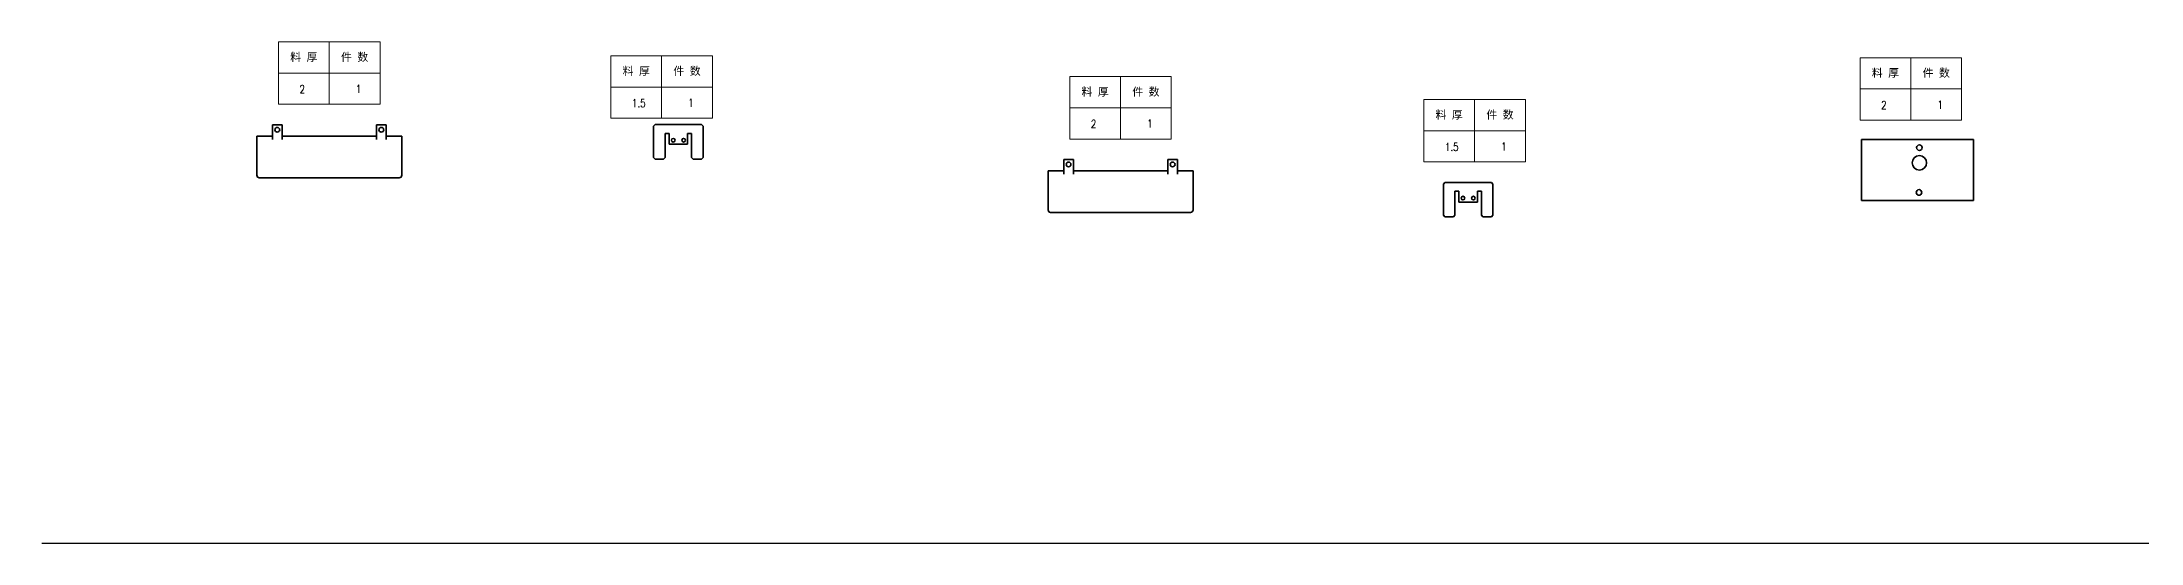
# Model space of a CAD drawing. Header units: millimetres. Extents: x 1201 to 11615, y -7347 to 2307.
# Drawn here: x 1201 to 3825, y -7347 to -6721 of the extents above; entities that cross this region are included whole.
import ezdxf
from ezdxf.enums import TextEntityAlignment as Align

# ---------------------------------------------------------------- set-up
doc = ezdxf.new("R2010")
doc.units = ezdxf.units.MM
doc.layers.add('DIM', color=3, linetype='Continuous', lineweight=20)
doc.layers.add('DRAWING', color=7, linetype='Continuous', lineweight=35)
doc.styles.add('DIM', font='romans.shx', dxfattribs={"width": 0.8, "bigfont": 'bigfont.shx'})
doc.styles.get("Standard").update_dxf_attribs({"font": 'arial.ttf'})

# ---------------------------------------------------------------- blocks, each defined once
blk = doc.blocks.new('*T31')
at = {"color": 0, "linetype": 'ByBlock', "lineweight": -2, "transparency": 16777216}
for p, q in [((0, 0), (127, 0)), ((0, 0), (0, -78)), ((63.5, 0), (63.5, -78)), ((127, 0), (127, -78)), ((0, -39), (127, -39)), ((0, -78), (127, -78))]:
    blk.add_line(p, q, dxfattribs=at)
at = {"color": 0, "transparency": 16777216, "char_height": 10, "width": 60.5, "attachment_point": 5}
for s, insert in [('{\\fSimSun|b0|i0|c134|p2;料 厚}', (31.75, -19.5)), ('{\\fSimSun|b0|i0|c134|p2;件 数}', (95.25, -19.5))]:
    blk.add_mtext(s, dxfattribs=dict(at, insert=insert))
blk = doc.blocks.new('拆图参数')
blk.add_blockref('*T31', (-63.5, 78))
at = {"style": 'DIM', "width": 0.8}
blk.add_attdef('6', text='', height=10, dxfattribs=at).set_placement((-37.1, 18.9), align=Align.MIDDLE_LEFT)
blk.add_attdef('1', text='', height=10, dxfattribs=at).set_placement((36.6, 19.3), align=Align.MIDDLE_CENTER)

msp = doc.modelspace()

# ---------------------------------------------------------------- linework, layer by layer
msp.add_line((1201.1, -7347.5), (10121, -7347.5))
at = {"layer": 'DRAWING', "lineweight": 35}
for p, q in [((1469.7, -6887.6), (1469.7, -6838.6)), ((1469.7, -6887.6), (1469.7, -6838.6)), ((1489.2, -6824.6), (1501.2, -6824.6)), ((1525.7, -6838.6), (1501.2, -6838.6)), ((1591.7, -6838.6), (1528.7, -6838.6)), ((1594.7, -6838.6), (1619.2, -6838.6)), ((1631.2, -6824.6), (1619.2, -6824.6)), ((1650.7, -6887.6), (1650.7, -6838.6)), ((1650.7, -6887.6), (1650.7, -6838.6)), ((1965.6, -6826.2), (1965.6, -6865.2)), ((2025.6, -6824.2), (1967.6, -6824.2)), ((1980.1, -6865.2), (1980.1, -6835.2)), ((2013.1, -6835.2), (2013.1, -6865.2)), ((2027.6, -6865.2), (2027.6, -6826.2)), ((3475.1, -6843), (3475.1, -6919)), ((3505.1, -6843), (3480.1, -6843)), ((3508.1, -6843), (3587.1, -6843)), ((3590.1, -6843), (3615.1, -6843)), ((3615.1, -6919), (3615.1, -6843)), ((2008.1, -6848.7), (1985.1, -6848.7)), ((2008.1, -6848.7), (1985.1, -6848.7)), ((2478.2, -6868), (2490.2, -6868)), ((2620.2, -6868), (2608.2, -6868)), ((1472.7, -6890.6), (1525.7, -6890.6)), ((1591.7, -6890.6), (1528.7, -6890.6)), ((1647.7, -6890.6), (1594.7, -6890.6)), ((2458.7, -6931), (2458.7, -6882)), ((2458.7, -6931), (2458.7, -6882)), ((2514.7, -6882), (2490.2, -6882)), ((2580.7, -6882), (2517.7, -6882)), ((2583.7, -6882), (2608.2, -6882)), ((2639.7, -6931), (2639.7, -6882)), ((2639.7, -6931), (2639.7, -6882)), ((2952.6, -6898.6), (2952.6, -6937.6)), ((3012.6, -6896.6), (2954.6, -6896.6)), ((3014.6, -6937.6), (3014.6, -6898.6)), ((2967.1, -6937.6), (2967.1, -6907.6)), ((2995.1, -6921.1), (2972.1, -6921.1)), ((3000.1, -6907.6), (3000.1, -6937.6)), ((3480.1, -6919), (3505.1, -6919)), ((3587.1, -6919), (3508.1, -6919)), ((3615.1, -6919), (3590.1, -6919)), ((2461.7, -6934), (2514.7, -6934)), ((2580.7, -6934), (2517.7, -6934)), ((2636.7, -6934), (2583.7, -6934))]:
    msp.add_line(p, q, dxfattribs=at)
at = {"layer": 'DRAWING', "lineweight": 35, "ltscale": 0.4875}
for p, q in [((1489.2, -6838.6), (1469.7, -6838.6)), ((1631.2, -6838.6), (1650.7, -6838.6)), ((2478.2, -6882), (2458.7, -6882)), ((2620.2, -6882), (2639.7, -6882))]:
    msp.add_line(p, q, dxfattribs=at)
at = {"layer": 'DRAWING', "lineweight": 35, "ltscale": 0.05}
for p, q in [((1489.2, -6824.6), (1489.2, -6842.6)), ((1501.2, -6842.6), (1501.2, -6824.6)), ((1525.7, -6838.6), (1527.7, -6838.6)), ((1592.7, -6838.6), (1594.7, -6838.6)), ((1619.2, -6842.6), (1619.2, -6824.6)), ((1631.2, -6824.6), (1631.2, -6842.6)), ((1985.1, -6836.7), (1985.1, -6848.7)), ((2008.1, -6848.7), (2008.1, -6836.7)), ((3507.1, -6843), (3505.1, -6843)), ((3588.1, -6843), (3590.1, -6843)), ((2478.2, -6868), (2478.2, -6886)), ((2490.2, -6886), (2490.2, -6868)), ((2608.2, -6886), (2608.2, -6868)), ((2620.2, -6868), (2620.2, -6886)), ((1527.7, -6890.6), (1525.7, -6890.6)), ((1594.7, -6890.6), (1592.7, -6890.6)), ((2514.7, -6882), (2516.7, -6882)), ((2581.7, -6882), (2583.7, -6882)), ((2972.1, -6909.1), (2972.1, -6911.1)), ((2995.1, -6911.1), (2995.1, -6909.1)), ((3507.1, -6919), (3505.1, -6919)), ((3590.1, -6919), (3588.1, -6919)), ((2516.7, -6934), (2514.7, -6934)), ((2583.7, -6934), (2581.7, -6934))]:
    msp.add_line(p, q, dxfattribs=at)
at = {"layer": 'DRAWING', "lineweight": 35, "ltscale": 0.375}
for p, q in [((1489.2, -6839.6), (1489.2, -6824.6)), ((1501.2, -6839.6), (1501.2, -6824.6)), ((1619.2, -6839.6), (1619.2, -6824.6)), ((1631.2, -6839.6), (1631.2, -6824.6)), ((2478.2, -6883), (2478.2, -6868)), ((2490.2, -6883), (2490.2, -6868)), ((2608.2, -6883), (2608.2, -6868)), ((2620.2, -6883), (2620.2, -6868))]:
    msp.add_line(p, q, dxfattribs=at)
at = {"layer": 'DRAWING', "lineweight": 35, "ltscale": 0.075}
for p, q in [((1528.7, -6838.6), (1525.7, -6838.6)), ((1591.7, -6838.6), (1594.7, -6838.6)), ((3505.1, -6843), (3508.1, -6843)), ((3590.1, -6843), (3587.1, -6843)), ((1525.7, -6890.6), (1528.7, -6890.6)), ((1594.7, -6890.6), (1591.7, -6890.6)), ((2517.7, -6882), (2514.7, -6882)), ((2580.7, -6882), (2583.7, -6882)), ((3508.1, -6919), (3505.1, -6919)), ((3587.1, -6919), (3590.1, -6919)), ((2514.7, -6934), (2517.7, -6934)), ((2583.7, -6934), (2580.7, -6934))]:
    msp.add_line(p, q, dxfattribs=at)
at = {"layer": 'DRAWING', "lineweight": 35, "ltscale": 0.025}
for p, q in [((1527.7, -6838.6), (1528.7, -6838.6)), ((1591.7, -6838.6), (1592.7, -6838.6)), ((3587.1, -6843), (3588.1, -6843)), ((1527.7, -6890.6), (1528.7, -6890.6)), ((1591.7, -6890.6), (1592.7, -6890.6)), ((2516.7, -6882), (2517.7, -6882)), ((2580.7, -6882), (2581.7, -6882)), ((3588.1, -6919), (3587.1, -6919)), ((2516.7, -6934), (2517.7, -6934)), ((2580.7, -6934), (2581.7, -6934))]:
    msp.add_line(p, q, dxfattribs=at)
at = {"layer": 'DRAWING', "lineweight": 35, "ltscale": 0.070711}
for p, q in [((1967.6, -6824.2), (1965.6, -6826.2)), ((2027.6, -6826.2), (2025.6, -6824.2)), ((1965.6, -6865.2), (1967.6, -6867.2)), ((1978.1, -6867.2), (1980.1, -6865.2)), ((2013.1, -6865.2), (2015.1, -6867.2)), ((2025.6, -6867.2), (2027.6, -6865.2)), ((2954.6, -6896.6), (2952.6, -6898.6)), ((3014.6, -6898.6), (3012.6, -6896.6)), ((2952.6, -6937.6), (2954.6, -6939.6)), ((2965.1, -6939.6), (2967.1, -6937.6)), ((3000.1, -6937.6), (3002.1, -6939.6)), ((3012.6, -6939.6), (3014.6, -6937.6))]:
    msp.add_line(p, q, dxfattribs=at)
at = {"layer": 'DRAWING', "lineweight": 35, "ltscale": 0.125}
for p, q in [((1980.1, -6835.2), (1985.1, -6835.2)), ((2008.1, -6835.2), (2013.1, -6835.2)), ((2967.1, -6907.6), (2972.1, -6907.6)), ((2995.1, -6907.6), (3000.1, -6907.6))]:
    msp.add_line(p, q, dxfattribs=at)
at = {"layer": 'DRAWING', "lineweight": 35, "ltscale": 0.0375}
for p, q in [((1985.1, -6835.2), (1985.1, -6836.7)), ((1985.1, -6838.7), (1985.1, -6840.2)), ((2008.1, -6836.7), (2008.1, -6835.2)), ((2008.1, -6838.7), (2008.1, -6840.2)), ((2972.1, -6907.6), (2972.1, -6909.1)), ((2972.1, -6911.1), (2972.1, -6912.6)), ((2995.1, -6909.1), (2995.1, -6907.6)), ((2995.1, -6911.1), (2995.1, -6912.6))]:
    msp.add_line(p, q, dxfattribs=at)
at = {"layer": 'DRAWING', "lineweight": 35, "ltscale": 0.1}
for p, q in [((1985.1, -6841.2), (1985.1, -6837.2)), ((2008.1, -6837.2), (2008.1, -6841.2)), ((2972.1, -6913.6), (2972.1, -6909.6)), ((2995.1, -6909.6), (2995.1, -6913.6))]:
    msp.add_line(p, q, dxfattribs=at)
at = {"layer": 'DRAWING', "lineweight": 35, "ltscale": 0.1875}
for p, q in [((1985.1, -6841.2), (1985.1, -6848.7)), ((2008.1, -6848.7), (2008.1, -6841.2)), ((2972.1, -6913.6), (2972.1, -6921.1)), ((2995.1, -6921.1), (2995.1, -6913.6))]:
    msp.add_line(p, q, dxfattribs=at)
at = {"layer": 'DRAWING', "lineweight": 35, "ltscale": 0.124998}
for p, q in [((3475.1, -6843), (3480.1, -6843)), ((3475.1, -6919), (3480.1, -6919))]:
    msp.add_line(p, q, dxfattribs=at)
at = {"layer": 'DRAWING', "lineweight": 35, "ltscale": 0.015231}
for p, q in [((3507.1, -6843), (3507.7, -6843)), ((3507.7, -6919), (3507.1, -6919))]:
    msp.add_line(p, q, dxfattribs=at)
at = {"layer": 'DRAWING', "lineweight": 35, "ltscale": 0.009769}
for p, q in [((3507.7, -6843), (3508.1, -6843)), ((3508.1, -6919), (3507.7, -6919))]:
    msp.add_line(p, q, dxfattribs=at)
at = {"layer": 'DRAWING', "lineweight": 35, "ltscale": 0.2625}
for p, q in [((1967.6, -6867.2), (1978.1, -6867.2)), ((2015.1, -6867.2), (2025.6, -6867.2)), ((2954.6, -6939.6), (2965.1, -6939.6)), ((3002.1, -6939.6), (3012.6, -6939.6))]:
    msp.add_line(p, q, dxfattribs=at)
at = {"layer": 'DRAWING', "lineweight": 35}
for centre, radius in [((1495.2, -6830.6), 3), ((1625.2, -6830.6), 3), ((1990.1, -6843.7), 2.25), ((2003.1, -6843.7), 2.25), ((2484.2, -6874), 3), ((2614.2, -6874), 3), ((3547.6, -6872), 9), ((3547.6, -6853), 3.5), ((2977.1, -6916.1), 2.25), ((2990.1, -6916.1), 2.25), ((3547.1, -6909), 3.5)]:
    msp.add_circle(centre, radius, dxfattribs=at)
for centre, start, end in [((1472.7, -6887.6), 180, 270), ((1647.7, -6887.6), 270, 0), ((2461.7, -6931), 180, 270), ((2636.7, -6931), 270, 0)]:
    msp.add_arc(centre, 3, start, end, dxfattribs=at)

# ---------------------------------------------------------------- block references
at = {"layer": 'DIM', "ltscale": 2}
for p, values in [((1560.1, -6798.8), {'1': '1', '6': '2'}), ((1975.6, -6816.2), {'1': '1', '6': '1.5'}), ((3536.9, -6818.6), {'1': '1', '6': '2'}), ((2549.1, -6842.2), {'1': '1', '6': '2'}), ((2991.6, -6870.9), {'1': '1', '6': '1.5'})]:
    msp.add_blockref('拆图参数', p, dxfattribs=at).add_auto_attribs(values)

doc.saveas('drawing.dxf')
